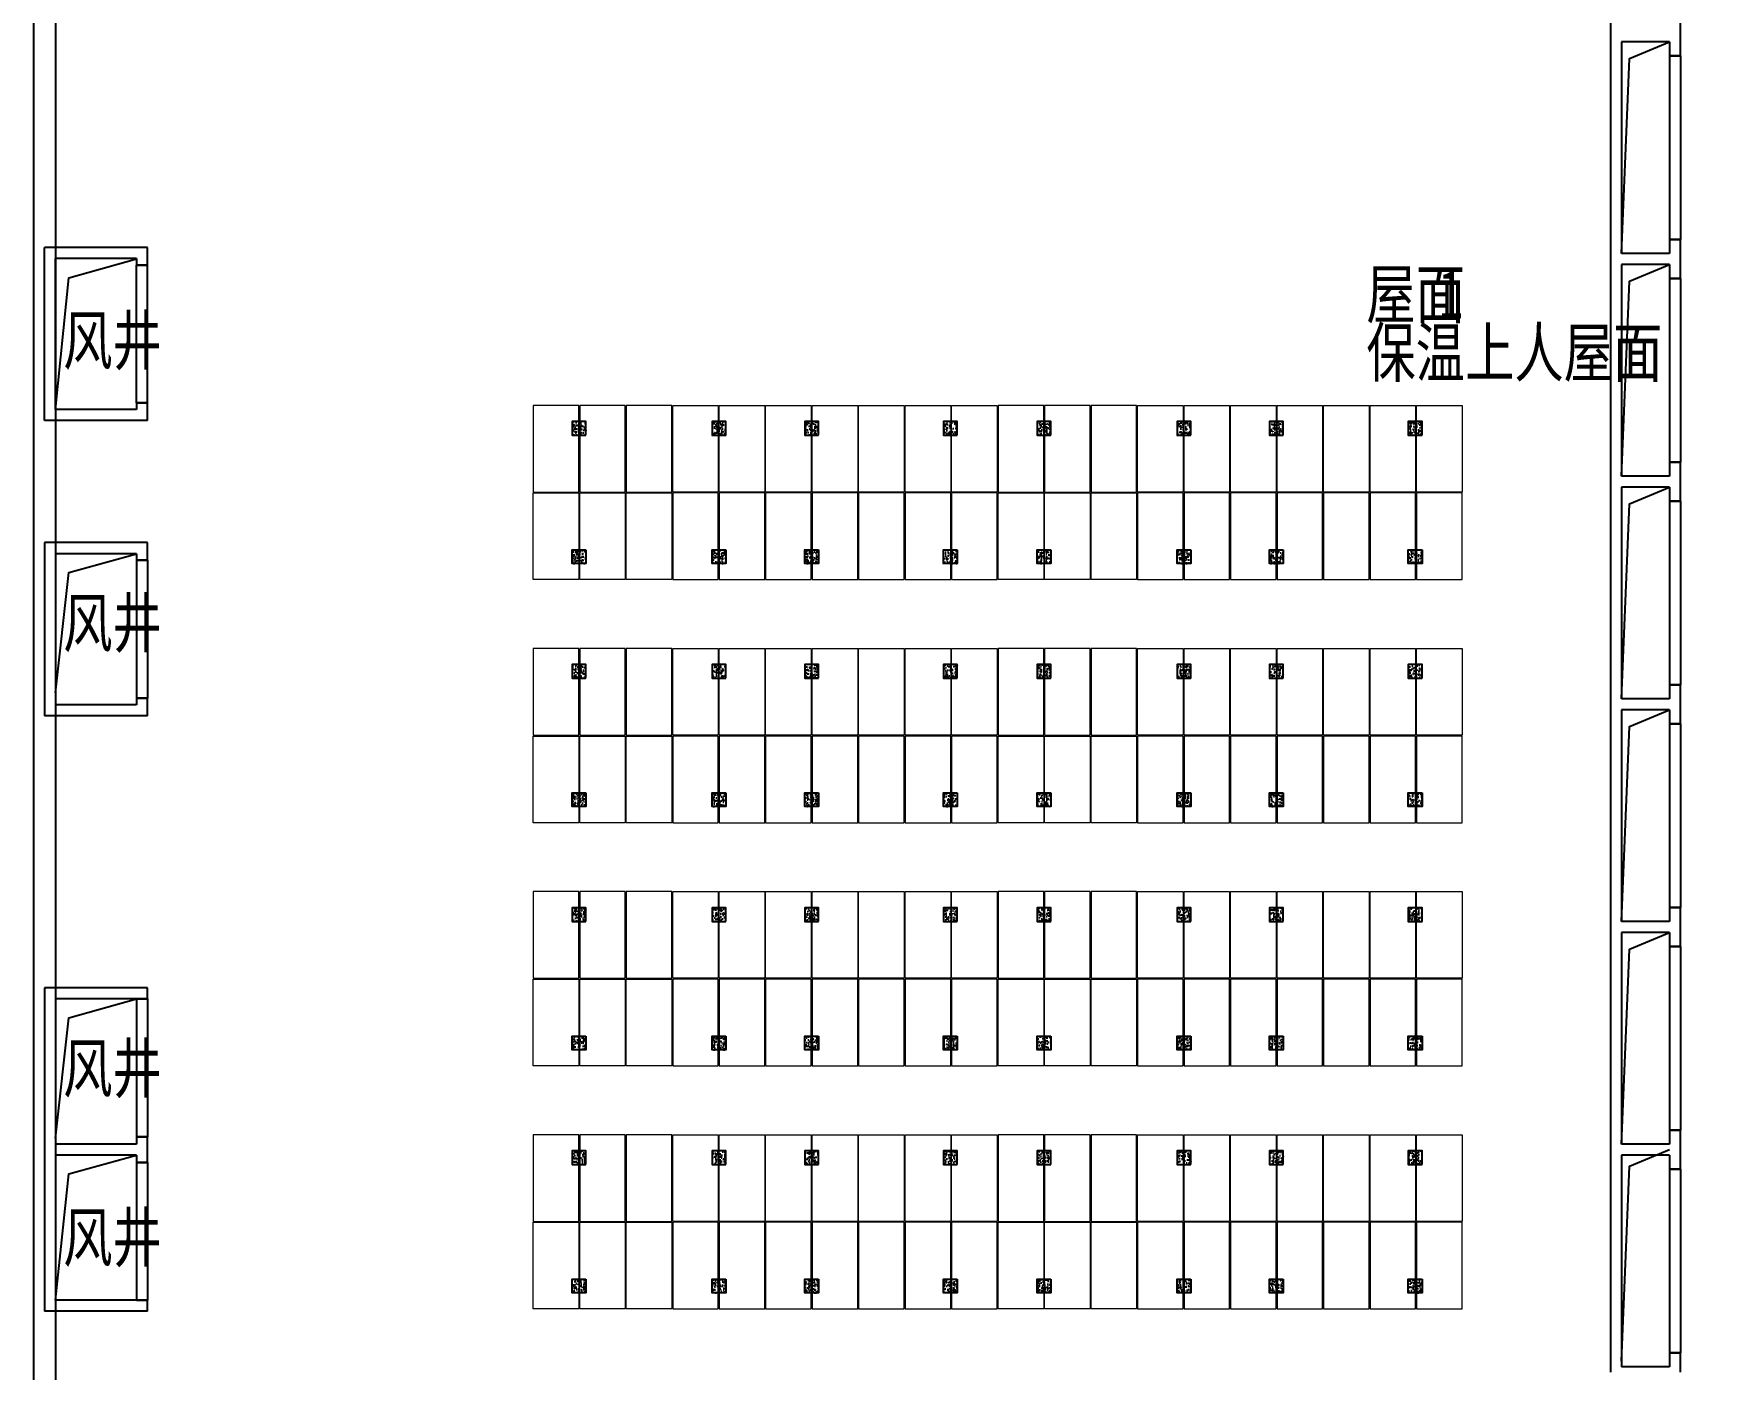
# Model space of a CAD drawing. Header units: millimetres. Extents: x -633009578 to 5705885, y -633235091 to 2571734.
# Drawn here: x 3033836 to 3070362, y 1733823 to 1762923 of the extents above; entities that cross this region are included whole.
import ezdxf

# ---------------------------------------------------------------- set-up
doc = ezdxf.new("R2010")
doc.units = ezdxf.units.MM
doc.header["$LTSCALE"] = 1000
doc.header["$MEASUREMENT"] = 0
doc.linetypes.add('DASH', pattern=[0.35, 0.25, -0.1])
doc.layers.get('0').update_dxf_attribs({"color": 9})
for name, color, linetype in [('3T_WOOD', 21, 'Continuous'), ('A-OTHER(其它)', 192, 'Continuous'), ('A-ROOF(屋顶)', 11, 'Continuous'), ('A-TEXT(房间)', 243, 'Continuous'), ('A-WALL(墙)', 255, 'Continuous'), ('A-WINDOW（窗）', 4, 'Continuous')]:
    doc.layers.add(name, color=color, linetype=linetype)
doc.styles.add('_TCH', font='simhei.ttf', dxfattribs={"width": 0.75, "bigfont": 'hztxt.shx'})

# ---------------------------------------------------------------- blocks, each defined once
blk = doc.blocks.new('3030')
h = blk.add_hatch()
h.set_pattern_fill('AR-CONC', color=256, scale=20, angle=180, style=0)
h.set_pattern_definition([(230, (0, 0), (-143.4520365201507, 12.5504269965191), [15, -165]), (175, (0, 0), (27.75026672259992, -150.4384267400024), [12, -132]), (280.4514, (-11.954336, 1.045868000000007), (-115.7018763428044, -137.8879084121907), [12.748038, -140.2284224]), (226.1842, (-2.266215559059192e-14, -40), (-213.4482097251289, 33.10380286580374), [22.5, -247.5]), (276.6356, (-17.78734900000002, -37.24133859999999), (-186.9325411097408, -194.8235741800882), [19.12205759999999, -210.3426]), (171.1841999999999, (-2.266215559059192e-14, -40), (-186.9323890267256, -194.8237201850648), [18, -198]), (201, (-20.00000000000002, -29.99999999999999), (-119.3814104236923, 80.52377813306784), [15, -165]), (145.9999999999999, (-20.00000000000002, -29.99999999999999), (-48.66306638431643, -145.0300090093706), [12, -132]), (251.4514, (-29.94844660000001, -23.28967879999998), (-168.044525716298, -64.50609934199038), [12.748038, -140.2284224]), (217.5, (0, 0), (-2.431971063458171, -66.5787707662623), [0, -130.4, 0, -134, 0, -132.5]), (187.5, (0, 0), (-52.61390748842976, -78.88234237647202), [0, -76.39999999999999, 0, -127.4, 0, -50.5]), (147.5, (44.6, -2.526830348350999e-14), (-106.7644872344818, 4.510974346876012), [0, -50, 0, -156, 0, -207]), (137.5, (64.6, -3.659938127880594e-14), (-116.6372338684773, -20.02099646646348), [0, -65, 0, -103.6, 0, -147])])
h.paths.add_polyline_path([(7589905.532891056, -2127883.896403329), (7589905.532891056, -2127584.046403329), (7590205.532891056, -2127584.046403329), (7590205.532891056, -2127883.896403329)])
blk.add_lwpolyline([(7589905.532891056, -2127883.896403329), (7589905.532891056, -2127584.046403329), (7590205.532891056, -2127584.046403329), (7590205.532891056, -2127883.896403329)], close=True)
blk = doc.blocks.new('G$C91E54488')
at = {"color": 8, "lineweight": 0}
for points in [[(-122662.7808985738, 103411.1528317966), (-122662.7808985738, 101522.1528317966), (-121670.7808985738, 101522.1528317966), (-121670.7808985738, 103411.1528317966)], [(-121650.7808985738, 103411.1528317966), (-121650.7808985738, 101522.1528317966), (-120658.7808985738, 101522.1528317966), (-120658.7808985738, 103411.1528317966)], [(-120638.7808985738, 103411.1528317966), (-120638.7808985738, 101522.1528317966), (-119646.7808985738, 101522.1528317966), (-119646.7808985738, 103411.1528317966)], [(-118634.7808985719, 103411.1528317966), (-118634.7808985719, 101522.1528317966), (-119626.7808985719, 101522.1528317966), (-119626.7808985719, 103411.1528317966)], [(-117622.7808985719, 103411.1528317966), (-117622.7808985719, 101522.1528317966), (-118614.7808985719, 101522.1528317966), (-118614.7808985719, 103411.1528317966)], [(-116610.7808985719, 103411.1528317966), (-116610.7808985719, 101522.1528317966), (-117602.7808985719, 101522.1528317966), (-117602.7808985719, 103411.1528317966)], [(-115598.7808985719, 103411.1528317966), (-115598.7808985719, 101522.1528317966), (-116590.7808985719, 101522.1528317966), (-116590.7808985719, 103411.1528317966)], [(-114586.7808985719, 103411.1528317966), (-114586.7808985719, 101522.1528317966), (-115578.7808985719, 101522.1528317966), (-115578.7808985719, 103411.1528317966)], [(-113574.7808985719, 103411.1528317966), (-113574.7808985719, 101522.1528317966), (-114566.7808985719, 101522.1528317966), (-114566.7808985719, 103411.1528317966)], [(-112562.7808985719, 103411.1528317966), (-112562.7808985719, 101522.1528317966), (-113554.7808985719, 101522.1528317966), (-113554.7808985719, 103411.1528317966)], [(-112542.7808985719, 103411.1528317966), (-112542.7808985719, 101522.1528317966), (-111550.7808985719, 101522.1528317966), (-111550.7808985719, 103411.1528317966)], [(-111530.7808985719, 103411.1528317966), (-111530.7808985719, 101522.1528317966), (-110538.7808985719, 101522.1528317966), (-110538.7808985719, 103411.1528317966)], [(-110518.7808985719, 103411.1528317966), (-110518.7808985719, 101522.1528317966), (-109526.7808985719, 101522.1528317966), (-109526.7808985719, 103411.1528317966)], [(-108514.7808985701, 103411.1528317966), (-108514.7808985701, 101522.1528317966), (-109506.7808985701, 101522.1528317966), (-109506.7808985701, 103411.1528317966)], [(-107502.7808985701, 103411.1528317966), (-107502.7808985701, 101522.1528317966), (-108494.7808985701, 101522.1528317966), (-108494.7808985701, 103411.1528317966)], [(-106490.7808985701, 103411.1528317966), (-106490.7808985701, 101522.1528317966), (-107482.7808985701, 101522.1528317966), (-107482.7808985701, 103411.1528317966)], [(-105478.7808985701, 103411.1528317966), (-105478.7808985701, 101522.1528317966), (-106470.7808985701, 101522.1528317966), (-106470.7808985701, 103411.1528317966)], [(-104466.7808985701, 103411.1528317966), (-104466.7808985701, 101522.1528317966), (-105458.7808985701, 101522.1528317966), (-105458.7808985701, 103411.1528317966)], [(-103454.7808985701, 103411.1528317966), (-103454.7808985701, 101522.1528317966), (-104446.7808985701, 101522.1528317966), (-104446.7808985701, 103411.1528317966)], [(-102442.7808985701, 103411.1528317966), (-102442.7808985701, 101522.1528317966), (-103434.7808985701, 101522.1528317966), (-103434.7808985701, 103411.1528317966)], [(-122662.7808985738, 99615.15283179656), (-122662.7808985738, 101504.1528317966), (-121670.7808985738, 101504.1528317966), (-121670.7808985738, 99615.15283179656)], [(-121650.7808985738, 99615.15283179656), (-121650.7808985738, 101504.1528317966), (-120658.7808985738, 101504.1528317966), (-120658.7808985738, 99615.15283179656)], [(-120638.7808985738, 99615.15283179656), (-120638.7808985738, 101504.1528317966), (-119646.7808985738, 101504.1528317966), (-119646.7808985738, 99615.15283179656)], [(-118634.7808985719, 99615.15283179656), (-118634.7808985719, 101504.1528317966), (-119626.7808985719, 101504.1528317966), (-119626.7808985719, 99615.15283179656)], [(-117622.7808985719, 99615.15283179656), (-117622.7808985719, 101504.1528317966), (-118614.7808985719, 101504.1528317966), (-118614.7808985719, 99615.15283179656)], [(-116610.7808985719, 99615.15283179656), (-116610.7808985719, 101504.1528317966), (-117602.7808985719, 101504.1528317966), (-117602.7808985719, 99615.15283179656)], [(-115598.7808985719, 99615.15283179656), (-115598.7808985719, 101504.1528317966), (-116590.7808985719, 101504.1528317966), (-116590.7808985719, 99615.15283179656)], [(-114586.7808985719, 99615.15283179656), (-114586.7808985719, 101504.1528317966), (-115578.7808985719, 101504.1528317966), (-115578.7808985719, 99615.15283179656)], [(-113574.7808985719, 99615.15283179656), (-113574.7808985719, 101504.1528317966), (-114566.7808985719, 101504.1528317966), (-114566.7808985719, 99615.15283179656)], [(-112562.7808985719, 99615.15283179656), (-112562.7808985719, 101504.1528317966), (-113554.7808985719, 101504.1528317966), (-113554.7808985719, 99615.15283179656)], [(-112542.7808985719, 99615.15283179656), (-112542.7808985719, 101504.1528317966), (-111550.7808985719, 101504.1528317966), (-111550.7808985719, 99615.15283179656)], [(-111530.7808985719, 99615.15283179656), (-111530.7808985719, 101504.1528317966), (-110538.7808985719, 101504.1528317966), (-110538.7808985719, 99615.15283179656)], [(-110518.7808985719, 99615.15283179656), (-110518.7808985719, 101504.1528317966), (-109526.7808985719, 101504.1528317966), (-109526.7808985719, 99615.15283179656)], [(-108514.7808985701, 99615.15283179656), (-108514.7808985701, 101504.1528317966), (-109506.7808985701, 101504.1528317966), (-109506.7808985701, 99615.15283179656)], [(-107502.7808985701, 99615.15283179656), (-107502.7808985701, 101504.1528317966), (-108494.7808985701, 101504.1528317966), (-108494.7808985701, 99615.15283179656)], [(-106490.7808985701, 99615.15283179656), (-106490.7808985701, 101504.1528317966), (-107482.7808985701, 101504.1528317966), (-107482.7808985701, 99615.15283179656)], [(-105478.7808985701, 99615.15283179656), (-105478.7808985701, 101504.1528317966), (-106470.7808985701, 101504.1528317966), (-106470.7808985701, 99615.15283179656)], [(-104466.7808985701, 99615.15283179656), (-104466.7808985701, 101504.1528317966), (-105458.7808985701, 101504.1528317966), (-105458.7808985701, 99615.15283179656)], [(-103454.7808985701, 99615.15283179656), (-103454.7808985701, 101504.1528317966), (-104446.7808985701, 101504.1528317966), (-104446.7808985701, 99615.15283179656)], [(-102442.7808985701, 99615.15283179656), (-102442.7808985701, 101504.1528317966), (-103434.7808985701, 101504.1528317966), (-103434.7808985701, 99615.15283179656)], [(-122662.7808985738, 98115.15283179656), (-122662.7808985738, 96226.15283179656), (-121670.7808985738, 96226.15283179656), (-121670.7808985738, 98115.15283179656)], [(-121650.7808985738, 98115.15283179656), (-121650.7808985738, 96226.15283179656), (-120658.7808985738, 96226.15283179656), (-120658.7808985738, 98115.15283179656)], [(-120638.7808985738, 98115.15283179656), (-120638.7808985738, 96226.15283179656), (-119646.7808985738, 96226.15283179656), (-119646.7808985738, 98115.15283179656)], [(-118634.7808985719, 98115.15283179656), (-118634.7808985719, 96226.15283179656), (-119626.7808985719, 96226.15283179656), (-119626.7808985719, 98115.15283179656)], [(-117622.7808985719, 98115.15283179656), (-117622.7808985719, 96226.15283179656), (-118614.7808985719, 96226.15283179656), (-118614.7808985719, 98115.15283179656)], [(-116610.7808985719, 98115.15283179656), (-116610.7808985719, 96226.15283179656), (-117602.7808985719, 96226.15283179656), (-117602.7808985719, 98115.15283179656)], [(-115598.7808985719, 98115.15283179656), (-115598.7808985719, 96226.15283179656), (-116590.7808985719, 96226.15283179656), (-116590.7808985719, 98115.15283179656)], [(-114586.7808985719, 98115.15283179656), (-114586.7808985719, 96226.15283179656), (-115578.7808985719, 96226.15283179656), (-115578.7808985719, 98115.15283179656)], [(-113574.7808985719, 98115.15283179656), (-113574.7808985719, 96226.15283179656), (-114566.7808985719, 96226.15283179656), (-114566.7808985719, 98115.15283179656)], [(-112562.7808985719, 98115.15283179656), (-112562.7808985719, 96226.15283179656), (-113554.7808985719, 96226.15283179656), (-113554.7808985719, 98115.15283179656)], [(-112542.7808985719, 98115.15283179656), (-112542.7808985719, 96226.15283179656), (-111550.7808985719, 96226.15283179656), (-111550.7808985719, 98115.15283179656)], [(-111530.7808985719, 98115.15283179656), (-111530.7808985719, 96226.15283179656), (-110538.7808985719, 96226.15283179656), (-110538.7808985719, 98115.15283179656)], [(-110518.7808985719, 98115.15283179656), (-110518.7808985719, 96226.15283179656), (-109526.7808985719, 96226.15283179656), (-109526.7808985719, 98115.15283179656)], [(-108514.7808985701, 98115.15283179656), (-108514.7808985701, 96226.15283179656), (-109506.7808985701, 96226.15283179656), (-109506.7808985701, 98115.15283179656)], [(-107502.7808985701, 98115.15283179656), (-107502.7808985701, 96226.15283179656), (-108494.7808985701, 96226.15283179656), (-108494.7808985701, 98115.15283179656)], [(-106490.7808985701, 98115.15283179656), (-106490.7808985701, 96226.15283179656), (-107482.7808985701, 96226.15283179656), (-107482.7808985701, 98115.15283179656)], [(-105478.7808985701, 98115.15283179656), (-105478.7808985701, 96226.15283179656), (-106470.7808985701, 96226.15283179656), (-106470.7808985701, 98115.15283179656)], [(-104466.7808985701, 98115.15283179656), (-104466.7808985701, 96226.15283179656), (-105458.7808985701, 96226.15283179656), (-105458.7808985701, 98115.15283179656)], [(-103454.7808985701, 98115.15283179656), (-103454.7808985701, 96226.15283179656), (-104446.7808985701, 96226.15283179656), (-104446.7808985701, 98115.15283179656)], [(-102442.7808985701, 98115.15283179656), (-102442.7808985701, 96226.15283179656), (-103434.7808985701, 96226.15283179656), (-103434.7808985701, 98115.15283179656)], [(-122662.7808985738, 94319.15283179656), (-122662.7808985738, 96208.15283179656), (-121670.7808985738, 96208.15283179656), (-121670.7808985738, 94319.15283179656)], [(-121650.7808985738, 94319.15283179656), (-121650.7808985738, 96208.15283179656), (-120658.7808985738, 96208.15283179656), (-120658.7808985738, 94319.15283179656)], [(-120638.7808985738, 94319.15283179656), (-120638.7808985738, 96208.15283179656), (-119646.7808985738, 96208.15283179656), (-119646.7808985738, 94319.15283179656)], [(-118634.7808985719, 94319.15283179656), (-118634.7808985719, 96208.15283179656), (-119626.7808985719, 96208.15283179656), (-119626.7808985719, 94319.15283179656)], [(-117622.7808985719, 94319.15283179656), (-117622.7808985719, 96208.15283179656), (-118614.7808985719, 96208.15283179656), (-118614.7808985719, 94319.15283179656)], [(-116610.7808985719, 94319.15283179656), (-116610.7808985719, 96208.15283179656), (-117602.7808985719, 96208.15283179656), (-117602.7808985719, 94319.15283179656)], [(-115598.7808985719, 94319.15283179656), (-115598.7808985719, 96208.15283179656), (-116590.7808985719, 96208.15283179656), (-116590.7808985719, 94319.15283179656)], [(-114586.7808985719, 94319.15283179656), (-114586.7808985719, 96208.15283179656), (-115578.7808985719, 96208.15283179656), (-115578.7808985719, 94319.15283179656)], [(-113574.7808985719, 94319.15283179656), (-113574.7808985719, 96208.15283179656), (-114566.7808985719, 96208.15283179656), (-114566.7808985719, 94319.15283179656)], [(-112562.7808985719, 94319.15283179656), (-112562.7808985719, 96208.15283179656), (-113554.7808985719, 96208.15283179656), (-113554.7808985719, 94319.15283179656)], [(-112542.7808985719, 94319.15283179656), (-112542.7808985719, 96208.15283179656), (-111550.7808985719, 96208.15283179656), (-111550.7808985719, 94319.15283179656)], [(-111530.7808985719, 94319.15283179656), (-111530.7808985719, 96208.15283179656), (-110538.7808985719, 96208.15283179656), (-110538.7808985719, 94319.15283179656)], [(-110518.7808985719, 94319.15283179656), (-110518.7808985719, 96208.15283179656), (-109526.7808985719, 96208.15283179656), (-109526.7808985719, 94319.15283179656)], [(-108514.7808985701, 94319.15283179656), (-108514.7808985701, 96208.15283179656), (-109506.7808985701, 96208.15283179656), (-109506.7808985701, 94319.15283179656)], [(-107502.7808985701, 94319.15283179656), (-107502.7808985701, 96208.15283179656), (-108494.7808985701, 96208.15283179656), (-108494.7808985701, 94319.15283179656)], [(-106490.7808985701, 94319.15283179656), (-106490.7808985701, 96208.15283179656), (-107482.7808985701, 96208.15283179656), (-107482.7808985701, 94319.15283179656)], [(-105478.7808985701, 94319.15283179656), (-105478.7808985701, 96208.15283179656), (-106470.7808985701, 96208.15283179656), (-106470.7808985701, 94319.15283179656)], [(-104466.7808985701, 94319.15283179656), (-104466.7808985701, 96208.15283179656), (-105458.7808985701, 96208.15283179656), (-105458.7808985701, 94319.15283179656)], [(-103454.7808985701, 94319.15283179656), (-103454.7808985701, 96208.15283179656), (-104446.7808985701, 96208.15283179656), (-104446.7808985701, 94319.15283179656)], [(-102442.7808985701, 94319.15283179656), (-102442.7808985701, 96208.15283179656), (-103434.7808985701, 96208.15283179656), (-103434.7808985701, 94319.15283179656)], [(-122662.7808985738, 92819.15283179656), (-122662.7808985738, 90930.15283179656), (-121670.7808985738, 90930.15283179656), (-121670.7808985738, 92819.15283179656)], [(-121650.7808985738, 92819.15283179656), (-121650.7808985738, 90930.15283179656), (-120658.7808985738, 90930.15283179656), (-120658.7808985738, 92819.15283179656)], [(-120638.7808985738, 92819.15283179656), (-120638.7808985738, 90930.15283179656), (-119646.7808985738, 90930.15283179656), (-119646.7808985738, 92819.15283179656)], [(-118634.7808985719, 92819.15283179656), (-118634.7808985719, 90930.15283179656), (-119626.7808985719, 90930.15283179656), (-119626.7808985719, 92819.15283179656)], [(-117622.7808985719, 92819.15283179656), (-117622.7808985719, 90930.15283179656), (-118614.7808985719, 90930.15283179656), (-118614.7808985719, 92819.15283179656)], [(-116610.7808985719, 92819.15283179656), (-116610.7808985719, 90930.15283179656), (-117602.7808985719, 90930.15283179656), (-117602.7808985719, 92819.15283179656)], [(-115598.7808985719, 92819.15283179656), (-115598.7808985719, 90930.15283179656), (-116590.7808985719, 90930.15283179656), (-116590.7808985719, 92819.15283179656)], [(-114586.7808985719, 92819.15283179656), (-114586.7808985719, 90930.15283179656), (-115578.7808985719, 90930.15283179656), (-115578.7808985719, 92819.15283179656)], [(-113574.7808985719, 92819.15283179656), (-113574.7808985719, 90930.15283179656), (-114566.7808985719, 90930.15283179656), (-114566.7808985719, 92819.15283179656)], [(-112562.7808985719, 92819.15283179656), (-112562.7808985719, 90930.15283179656), (-113554.7808985719, 90930.15283179656), (-113554.7808985719, 92819.15283179656)], [(-112542.7808985719, 92819.15283179656), (-112542.7808985719, 90930.15283179656), (-111550.7808985719, 90930.15283179656), (-111550.7808985719, 92819.15283179656)], [(-111530.7808985719, 92819.15283179656), (-111530.7808985719, 90930.15283179656), (-110538.7808985719, 90930.15283179656), (-110538.7808985719, 92819.15283179656)], [(-110518.7808985719, 92819.15283179656), (-110518.7808985719, 90930.15283179656), (-109526.7808985719, 90930.15283179656), (-109526.7808985719, 92819.15283179656)], [(-108514.7808985701, 92819.15283179656), (-108514.7808985701, 90930.15283179656), (-109506.7808985701, 90930.15283179656), (-109506.7808985701, 92819.15283179656)], [(-107502.7808985701, 92819.15283179656), (-107502.7808985701, 90930.15283179656), (-108494.7808985701, 90930.15283179656), (-108494.7808985701, 92819.15283179656)], [(-106490.7808985701, 92819.15283179656), (-106490.7808985701, 90930.15283179656), (-107482.7808985701, 90930.15283179656), (-107482.7808985701, 92819.15283179656)], [(-105478.7808985701, 92819.15283179656), (-105478.7808985701, 90930.15283179656), (-106470.7808985701, 90930.15283179656), (-106470.7808985701, 92819.15283179656)], [(-104466.7808985701, 92819.15283179656), (-104466.7808985701, 90930.15283179656), (-105458.7808985701, 90930.15283179656), (-105458.7808985701, 92819.15283179656)], [(-103454.7808985701, 92819.15283179656), (-103454.7808985701, 90930.15283179656), (-104446.7808985701, 90930.15283179656), (-104446.7808985701, 92819.15283179656)], [(-102442.7808985701, 92819.15283179656), (-102442.7808985701, 90930.15283179656), (-103434.7808985701, 90930.15283179656), (-103434.7808985701, 92819.15283179656)], [(-122662.7808985738, 89023.15283179656), (-122662.7808985738, 90912.15283179656), (-121670.7808985738, 90912.15283179656), (-121670.7808985738, 89023.15283179656)], [(-121650.7808985738, 89023.15283179656), (-121650.7808985738, 90912.15283179656), (-120658.7808985738, 90912.15283179656), (-120658.7808985738, 89023.15283179656)], [(-120638.7808985738, 89023.15283179656), (-120638.7808985738, 90912.15283179656), (-119646.7808985738, 90912.15283179656), (-119646.7808985738, 89023.15283179656)], [(-118634.7808985719, 89023.15283179656), (-118634.7808985719, 90912.15283179656), (-119626.7808985719, 90912.15283179656), (-119626.7808985719, 89023.15283179656)], [(-117622.7808985719, 89023.15283179656), (-117622.7808985719, 90912.15283179656), (-118614.7808985719, 90912.15283179656), (-118614.7808985719, 89023.15283179656)], [(-116610.7808985719, 89023.15283179656), (-116610.7808985719, 90912.15283179656), (-117602.7808985719, 90912.15283179656), (-117602.7808985719, 89023.15283179656)], [(-115598.7808985719, 89023.15283179656), (-115598.7808985719, 90912.15283179656), (-116590.7808985719, 90912.15283179656), (-116590.7808985719, 89023.15283179656)], [(-114586.7808985719, 89023.15283179656), (-114586.7808985719, 90912.15283179656), (-115578.7808985719, 90912.15283179656), (-115578.7808985719, 89023.15283179656)], [(-113574.7808985719, 89023.15283179656), (-113574.7808985719, 90912.15283179656), (-114566.7808985719, 90912.15283179656), (-114566.7808985719, 89023.15283179656)], [(-112562.7808985719, 89023.15283179656), (-112562.7808985719, 90912.15283179656), (-113554.7808985719, 90912.15283179656), (-113554.7808985719, 89023.15283179656)], [(-112542.7808985719, 89023.15283179656), (-112542.7808985719, 90912.15283179656), (-111550.7808985719, 90912.15283179656), (-111550.7808985719, 89023.15283179656)], [(-111530.7808985719, 89023.15283179656), (-111530.7808985719, 90912.15283179656), (-110538.7808985719, 90912.15283179656), (-110538.7808985719, 89023.15283179656)], [(-110518.7808985719, 89023.15283179656), (-110518.7808985719, 90912.15283179656), (-109526.7808985719, 90912.15283179656), (-109526.7808985719, 89023.15283179656)], [(-108514.7808985701, 89023.15283179656), (-108514.7808985701, 90912.15283179656), (-109506.7808985701, 90912.15283179656), (-109506.7808985701, 89023.15283179656)], [(-107502.7808985701, 89023.15283179656), (-107502.7808985701, 90912.15283179656), (-108494.7808985701, 90912.15283179656), (-108494.7808985701, 89023.15283179656)], [(-106490.7808985701, 89023.15283179656), (-106490.7808985701, 90912.15283179656), (-107482.7808985701, 90912.15283179656), (-107482.7808985701, 89023.15283179656)], [(-105478.7808985701, 89023.15283179656), (-105478.7808985701, 90912.15283179656), (-106470.7808985701, 90912.15283179656), (-106470.7808985701, 89023.15283179656)], [(-104466.7808985701, 89023.15283179656), (-104466.7808985701, 90912.15283179656), (-105458.7808985701, 90912.15283179656), (-105458.7808985701, 89023.15283179656)], [(-103454.7808985701, 89023.15283179656), (-103454.7808985701, 90912.15283179656), (-104446.7808985701, 90912.15283179656), (-104446.7808985701, 89023.15283179656)], [(-102442.7808985701, 89023.15283179656), (-102442.7808985701, 90912.15283179656), (-103434.7808985701, 90912.15283179656), (-103434.7808985701, 89023.15283179656)], [(-122662.7808985738, 87523.15283179656), (-122662.7808985738, 85634.15283179656), (-121670.7808985738, 85634.15283179656), (-121670.7808985738, 87523.15283179656)], [(-121650.7808985738, 87523.15283179656), (-121650.7808985738, 85634.15283179656), (-120658.7808985738, 85634.15283179656), (-120658.7808985738, 87523.15283179656)], [(-120638.7808985738, 87523.15283179656), (-120638.7808985738, 85634.15283179656), (-119646.7808985738, 85634.15283179656), (-119646.7808985738, 87523.15283179656)], [(-118634.7808985719, 87523.15283179656), (-118634.7808985719, 85634.15283179656), (-119626.7808985719, 85634.15283179656), (-119626.7808985719, 87523.15283179656)], [(-117622.7808985719, 87523.15283179656), (-117622.7808985719, 85634.15283179656), (-118614.7808985719, 85634.15283179656), (-118614.7808985719, 87523.15283179656)], [(-116610.7808985719, 87523.15283179656), (-116610.7808985719, 85634.15283179656), (-117602.7808985719, 85634.15283179656), (-117602.7808985719, 87523.15283179656)], [(-115598.7808985719, 87523.15283179656), (-115598.7808985719, 85634.15283179656), (-116590.7808985719, 85634.15283179656), (-116590.7808985719, 87523.15283179656)], [(-114586.7808985719, 87523.15283179656), (-114586.7808985719, 85634.15283179656), (-115578.7808985719, 85634.15283179656), (-115578.7808985719, 87523.15283179656)], [(-113574.7808985719, 87523.15283179656), (-113574.7808985719, 85634.15283179656), (-114566.7808985719, 85634.15283179656), (-114566.7808985719, 87523.15283179656)], [(-112562.7808985719, 87523.15283179656), (-112562.7808985719, 85634.15283179656), (-113554.7808985719, 85634.15283179656), (-113554.7808985719, 87523.15283179656)], [(-112542.7808985719, 87523.15283179656), (-112542.7808985719, 85634.15283179656), (-111550.7808985719, 85634.15283179656), (-111550.7808985719, 87523.15283179656)], [(-111530.7808985719, 87523.15283179656), (-111530.7808985719, 85634.15283179656), (-110538.7808985719, 85634.15283179656), (-110538.7808985719, 87523.15283179656)], [(-110518.7808985719, 87523.15283179656), (-110518.7808985719, 85634.15283179656), (-109526.7808985719, 85634.15283179656), (-109526.7808985719, 87523.15283179656)], [(-108514.7808985701, 87523.15283179656), (-108514.7808985701, 85634.15283179656), (-109506.7808985701, 85634.15283179656), (-109506.7808985701, 87523.15283179656)], [(-107502.7808985701, 87523.15283179656), (-107502.7808985701, 85634.15283179656), (-108494.7808985701, 85634.15283179656), (-108494.7808985701, 87523.15283179656)], [(-106490.7808985701, 87523.15283179656), (-106490.7808985701, 85634.15283179656), (-107482.7808985701, 85634.15283179656), (-107482.7808985701, 87523.15283179656)], [(-105478.7808985701, 87523.15283179656), (-105478.7808985701, 85634.15283179656), (-106470.7808985701, 85634.15283179656), (-106470.7808985701, 87523.15283179656)], [(-104466.7808985701, 87523.15283179656), (-104466.7808985701, 85634.15283179656), (-105458.7808985701, 85634.15283179656), (-105458.7808985701, 87523.15283179656)], [(-103454.7808985701, 87523.15283179656), (-103454.7808985701, 85634.15283179656), (-104446.7808985701, 85634.15283179656), (-104446.7808985701, 87523.15283179656)], [(-102442.7808985701, 87523.15283179656), (-102442.7808985701, 85634.15283179656), (-103434.7808985701, 85634.15283179656), (-103434.7808985701, 87523.15283179656)], [(-122662.7808985738, 83727.15283179656), (-122662.7808985738, 85616.15283179656), (-121670.7808985738, 85616.15283179656), (-121670.7808985738, 83727.15283179656)], [(-121650.7808985738, 83727.15283179656), (-121650.7808985738, 85616.15283179656), (-120658.7808985738, 85616.15283179656), (-120658.7808985738, 83727.15283179656)], [(-120638.7808985738, 83727.15283179656), (-120638.7808985738, 85616.15283179656), (-119646.7808985738, 85616.15283179656), (-119646.7808985738, 83727.15283179656)], [(-118634.7808985719, 83727.15283179656), (-118634.7808985719, 85616.15283179656), (-119626.7808985719, 85616.15283179656), (-119626.7808985719, 83727.15283179656)], [(-117622.7808985719, 83727.15283179656), (-117622.7808985719, 85616.15283179656), (-118614.7808985719, 85616.15283179656), (-118614.7808985719, 83727.15283179656)], [(-116610.7808985719, 83727.15283179656), (-116610.7808985719, 85616.15283179656), (-117602.7808985719, 85616.15283179656), (-117602.7808985719, 83727.15283179656)], [(-115598.7808985719, 83727.15283179656), (-115598.7808985719, 85616.15283179656), (-116590.7808985719, 85616.15283179656), (-116590.7808985719, 83727.15283179656)], [(-114586.7808985719, 83727.15283179656), (-114586.7808985719, 85616.15283179656), (-115578.7808985719, 85616.15283179656), (-115578.7808985719, 83727.15283179656)], [(-113574.7808985719, 83727.15283179656), (-113574.7808985719, 85616.15283179656), (-114566.7808985719, 85616.15283179656), (-114566.7808985719, 83727.15283179656)], [(-112562.7808985719, 83727.15283179656), (-112562.7808985719, 85616.15283179656), (-113554.7808985719, 85616.15283179656), (-113554.7808985719, 83727.15283179656)], [(-112542.7808985719, 83727.15283179656), (-112542.7808985719, 85616.15283179656), (-111550.7808985719, 85616.15283179656), (-111550.7808985719, 83727.15283179656)], [(-111530.7808985719, 83727.15283179656), (-111530.7808985719, 85616.15283179656), (-110538.7808985719, 85616.15283179656), (-110538.7808985719, 83727.15283179656)], [(-110518.7808985719, 83727.15283179656), (-110518.7808985719, 85616.15283179656), (-109526.7808985719, 85616.15283179656), (-109526.7808985719, 83727.15283179656)], [(-108514.7808985701, 83727.15283179656), (-108514.7808985701, 85616.15283179656), (-109506.7808985701, 85616.15283179656), (-109506.7808985701, 83727.15283179656)], [(-107502.7808985701, 83727.15283179656), (-107502.7808985701, 85616.15283179656), (-108494.7808985701, 85616.15283179656), (-108494.7808985701, 83727.15283179656)], [(-106490.7808985701, 83727.15283179656), (-106490.7808985701, 85616.15283179656), (-107482.7808985701, 85616.15283179656), (-107482.7808985701, 83727.15283179656)], [(-105478.7808985701, 83727.15283179656), (-105478.7808985701, 85616.15283179656), (-106470.7808985701, 85616.15283179656), (-106470.7808985701, 83727.15283179656)], [(-104466.7808985701, 83727.15283179656), (-104466.7808985701, 85616.15283179656), (-105458.7808985701, 85616.15283179656), (-105458.7808985701, 83727.15283179656)], [(-103454.7808985701, 83727.15283179656), (-103454.7808985701, 85616.15283179656), (-104446.7808985701, 85616.15283179656), (-104446.7808985701, 83727.15283179656)], [(-102442.7808985701, 83727.15283179656), (-102442.7808985701, 85616.15283179656), (-103434.7808985701, 85616.15283179656), (-103434.7808985701, 83727.15283179656)]]:
    blk.add_lwpolyline(points, close=True, dxfattribs=at)
at = {"layer": 'A-OTHER(其它)'}
for points in [[(-98974.99607236497, 106719.9999999074), (-98798.04368512798, 110964.9074683742), (-97924.99607241526, 111329.9999999077)], [(-133060.0015785564, 103319.9999996227), (-132774.0712782592, 106190.1517959385), (-131300.0015784707, 106599.9999998914)], [(-98974.99607234541, 101869.9999999074), (-98798.04368510842, 106114.9074683742), (-97924.9960723957, 106479.9999999077)], [(-98974.99607234355, 97019.99999990745), (-98798.04368510656, 101264.9074683742), (-97924.99607239384, 101629.9999999077)], [(-133060.0015785564, 97149.99999992421), (-132774.0712782592, 99770.1517959499), (-131300.0015784707, 100179.9999999028)], [(-98974.99607240967, 92169.99999990745), (-98798.04368517268, 96414.90746837424), (-97924.99607245997, 96779.99999990768)], [(-98974.9960723389, 87319.99999990745), (-98798.0436851019, 91564.90746837424), (-97924.99607238919, 91929.99999990768)], [(-133059.9960724125, 87449.99999992421), (-132774.0657721153, 90070.1517959499), (-131299.9960723268, 90479.9999999028)], [(-133059.9960724041, 83919.99999979918), (-132774.065772573, 86670.15179598064), (-131299.9960727841, 87079.99999993353)], [(-98974.99607234728, 82589.99999993795), (-98798.04368511029, 86834.90746840474), (-97924.99607239757, 87199.99999993818)]]:
    blk.add_lwpolyline(points, dxfattribs=at)
at = {"layer": 'A-ROOF(屋顶)'}
for points in [[(-133540.0010337373, 125749.999999938), (-133540.00139366, 87199.99999993795)], [(-133060.0010337373, 112779.9999999368), (-133060.0010337373, 87199.99999993795)], [(-133540.0015669777, 87199.99999993795), (-133540.0015785219, 67399.99999993795), (-66500.0009442009, 67399.99999993795)], [(-133059.9968647822, 87199.99999993795), (-133059.9951609792, 67399.99999993795)]]:
    blk.add_lwpolyline(points, dxfattribs=at)
at = {"layer": 'A-WALL(墙)'}
for p, q in [((-99214.99607237848, 116299.9999999377), (-99214.99607237848, 111449.9999999377)), ((-97684.99607237848, 111449.9999999382), (-97684.99607236497, 111875.0000000041)), ((-99214.99607237848, 111449.9999999377), (-99214.99607237848, 106599.999999938)), ((-97684.99607235938, 111025.0000000043), (-97684.99607237848, 111449.9999999382)), ((-98974.99607236497, 111329.9999999072), (-98974.99607236497, 106719.9999999072)), ((-97924.99607240967, 111329.9999999077), (-98974.99607236497, 111329.9999999072)), ((-97924.99607240967, 111329.9999999077), (-97924.99607240083, 111025.0000000043)), ((-97924.99607240083, 111025.0000000043), (-97684.99607235938, 111025.0000000043)), ((-97684.99607235938, 107025.0000000043), (-97924.99607240083, 107025.0000000043)), ((-97924.99607240083, 107025.0000000043), (-97924.99607240967, 106719.9999999077)), ((-97684.99607237848, 106599.9999999382), (-97684.99607235938, 107025.0000000043)), ((-133300.0015785396, 103079.999999808), (-133300.0015785396, 106849.9999998737)), ((-131060.0015784837, 106849.9999998735), (-133300.0015785396, 106849.9999998737)), ((-131060.0015785256, 106465.0000000041), (-131060.0015784837, 106849.9999998735)), ((-97924.99607240967, 106719.9999999077), (-98974.99607236497, 106719.9999999072)), ((-133060.0015784707, 103319.999999927), (-133060.0015784707, 106609.9999998758)), ((-131300.0015784809, 106609.9999998758), (-133060.0015784707, 106609.9999998758)), ((-131300.0015784809, 106609.9999998758), (-131300.0015785433, 106465.0000000041)), ((-131300.0015785433, 106465.0000000041), (-131060.0015785256, 106465.0000000041)), ((-99214.99607237848, 106599.999999938), (-99214.99607237801, 101749.9999999375)), ((-98974.99607235007, 106479.9999999072), (-98974.99607235007, 101869.9999999072)), ((-97924.99607235566, 106479.9999999077), (-98974.99607235007, 106479.9999999072)), ((-97924.99607235566, 106479.9999999077), (-97924.9960723496, 106175.0000000043)), ((-97684.99607240641, 106175.0000000041), (-97684.99607237848, 106599.9999999382)), ((-97924.9960723496, 106175.0000000043), (-97684.99607240641, 106175.0000000041)), ((-131060.0015785256, 103464.9999997498), (-131300.0015785433, 103464.9999997498)), ((-131300.0015785433, 103464.9999997498), (-131300.0015784809, 103319.999999927)), ((-131060.0015784847, 103079.999999808), (-131060.0015785256, 103464.9999997498)), ((-131060.0015784847, 103079.999999808), (-133300.0015785396, 103079.999999808)), ((-131300.0015784809, 103319.999999927), (-133060.0015784707, 103319.999999927)), ((-97684.99607240595, 102175.0000000041), (-97924.99607234914, 102175.0000000043)), ((-97924.99607234914, 102175.0000000043), (-97924.99607235566, 101869.9999999077)), ((-97684.99607237801, 101749.999999938), (-97684.99607240595, 102175.0000000041)), ((-99214.99607237801, 101749.9999999375), (-99214.99607237801, 96899.99999993772)), ((-97924.99607235566, 101869.9999999077), (-98974.99607235007, 101869.9999999072)), ((-98974.99607236497, 101629.9999999072), (-98974.99607236497, 97019.99999990722)), ((-97924.99607240967, 101629.9999999077), (-98974.99607236497, 101629.9999999072)), ((-97924.99607240967, 101629.9999999077), (-97924.99607240083, 101324.9999997498)), ((-97684.99607235938, 101324.9999997498), (-97684.99607237801, 101749.999999938)), ((-97924.99607240083, 101324.9999997498), (-97684.99607235938, 101324.9999997498)), ((-133300.0015785433, 100419.9999998423), (-133300.0015785429, 96649.99999984645)), ((-131060.0015784879, 100419.9999998423), (-133300.0015785433, 100419.9999998423)), ((-133060.0015785433, 100179.9999999673), (-133060.0015785433, 96889.99999984435)), ((-131300.0015784847, 100179.9999999673), (-133060.0015785433, 100179.9999999673)), ((-131300.0015784847, 100179.9999999673), (-131300.0015784912, 100034.9999997498)), ((-131060.0015785056, 100034.9999997498), (-131060.0015784879, 100419.9999998423)), ((-131300.0015784912, 100034.9999997498), (-131060.0015785056, 100034.9999997498)), ((-97684.99607235938, 97325.00000000431), (-97924.99607240083, 97325.00000000431)), ((-97924.99607240083, 97325.00000000431), (-97924.99607240967, 97019.99999990768)), ((-97684.99607237801, 96899.99999993795), (-97684.99607235938, 97325.00000000431)), ((-131300.0015784847, 96889.99999984435), (-133060.0015785433, 96889.99999984435)), ((-131060.0015785052, 97035.00000000407), (-131300.0015784907, 97035.00000000407)), ((-131300.0015784907, 97035.00000000407), (-131300.0015784847, 96889.99999984435)), ((-131060.0015784875, 96649.99999984645), (-131060.0015785052, 97035.00000000407)), ((-99214.99607237801, 96899.99999993772), (-99214.99607237801, 92049.99999993772)), ((-97924.99607240967, 97019.99999990768), (-98974.99607236497, 97019.99999990722)), ((-97684.99607240967, 96475.00000000431), (-97684.99607237801, 96899.99999993795)), ((-131060.0015784875, 96649.99999984645), (-133300.0015785429, 96649.99999984645)), ((-98974.99607240967, 96779.99999990722), (-98974.99607240967, 92169.99999990722)), ((-97924.99607235938, 96779.99999990768), (-98974.99607240967, 96779.99999990722)), ((-97924.99607235938, 96779.99999990768), (-97924.99607234774, 96475.00000000431)), ((-97924.99607234774, 96475.00000000431), (-97684.99607240967, 96475.00000000431)), ((-97684.99607240967, 92475.00000000431), (-97924.99607234774, 92475.00000000431)), ((-97924.99607234774, 92475.00000000431), (-97924.99607235938, 92169.99999990768)), ((-97684.99607237801, 92049.99999993795), (-97684.99607240967, 92475.00000000431)), ((-99214.99607237801, 92049.99999993772), (-99214.99607237801, 87199.99999993772)), ((-97924.99607235938, 92169.99999990768), (-98974.99607240967, 92169.99999990722)), ((-97684.99607236031, 91624.99999974982), (-97684.99607237801, 92049.99999993795)), ((-98974.99607236031, 91929.99999990722), (-98974.99607236031, 87319.99999990722)), ((-97924.99607236031, 91929.99999990768), (-98974.99607236031, 91929.99999990722)), ((-97924.99607236031, 91929.99999990768), (-97924.99607234867, 91624.99999974982)), ((-97924.99607234867, 91624.99999974982), (-97684.99607236031, 91624.99999974982)), ((-133299.9960723249, 90719.99999996636), (-133299.996072378, 87199.99999989604)), ((-131059.9960723547, 90719.99999996636), (-133299.9960723249, 90719.99999996636)), ((-131059.9960723631, 90480.00000000407), (-131059.9960723547, 90719.99999996636)), ((-133059.9960723943, 90479.99999996938), (-133059.9960723938, 87319.9999999333)), ((-131299.9960723566, 90479.99999996938), (-133059.9960723943, 90479.99999996938)), ((-131299.9960723566, 90479.99999996938), (-131059.9960723631, 90480.00000000407)), ((-131299.9960723566, 87319.99999993353), (-133059.9960723938, 87319.9999999333)), ((-131059.9960723608, 87479.99999974982), (-131299.9960723594, 87479.99999974982)), ((-131299.9960723594, 87479.99999974982), (-131299.9960723566, 87319.99999993353)), ((-131059.9960723524, 87199.9999999177), (-131059.9960723608, 87479.99999974982)), ((-97924.99607236031, 87319.99999990768), (-98974.99607236031, 87319.99999990722)), ((-97684.99607236031, 87625.00000000431), (-97924.99607234867, 87625.00000000431)), ((-97924.99607234867, 87625.00000000431), (-97924.99607236031, 87319.99999990768)), ((-97684.99607237801, 87199.99999993795), (-97684.99607236031, 87625.00000000431)), ((-133299.996072378, 87199.99999989604), (-133299.996072433, 83679.99999993655)), ((-133059.9960723617, 87079.99999993562), (-133059.9960723612, 83919.99999981152)), ((-131299.9960723151, 87079.99999993562), (-133059.9960723617, 87079.99999993562)), ((-131299.9960723151, 87079.99999993562), (-131299.9960723175, 86920.00000000407)), ((-131059.9960723193, 86920.00000000407), (-131059.9960723524, 87199.9999999177)), ((-99214.99607237801, 87199.99999993772), (-99214.99607237801, 82349.99999993772)), ((-98974.99607235938, 87079.99999990722), (-98974.99607235938, 82469.99999990722)), ((-97924.99607240967, 87079.99999990768), (-98974.99607235938, 87079.99999990722)), ((-97924.99607240967, 87079.99999990768), (-97924.99607240083, 86774.99999974982)), ((-97684.99607235938, 86774.99999974982), (-97684.99607237801, 87199.99999993795)), ((-131299.9960723175, 86920.00000000407), (-131059.9960723193, 86920.00000000407)), ((-97924.99607240083, 86774.99999974982), (-97684.99607235938, 86774.99999974982)), ((-131059.9960723883, 83679.99999993655), (-133299.996072433, 83679.99999993655)), ((-131299.9960723147, 83919.99999981152), (-133059.9960723612, 83919.99999981152)), ((-131059.9960723501, 83920.00000000407), (-131299.996072317, 83920.00000000407)), ((-131059.9960723883, 83679.99999993655), (-131059.9960723501, 83920.00000000407)), ((-97684.99607235938, 82775.00000000431), (-97924.99607240083, 82775.00000000431)), ((-97924.99607240083, 82775.00000000431), (-97924.99607240967, 82469.99999990768)), ((-97684.99607237801, 82349.99999993795), (-97684.99607235938, 82775.00000000431)), ((-97924.99607240967, 82469.99999990768), (-98974.99607235938, 82469.99999990722))]:
    blk.add_line(p, q, dxfattribs=at)
at = {"layer": 'A-WINDOW（窗）', "linetype": 'DASH'}
for p, q in [((-97684.99607237848, 111024.999999938), (-97924.99607237848, 111024.999999938)), ((-97924.99607237848, 107024.999999938), (-97684.99607237848, 107024.999999938)), ((-131060.0015784963, 106464.9999999014), (-131300.0015784963, 106464.9999999014)), ((-97684.99607237801, 106174.999999938), (-97924.99607237801, 106174.999999938)), ((-131300.0015784963, 103464.9999999014), (-131060.0015784963, 103464.9999999014)), ((-97924.99607237801, 102174.999999938), (-97684.99607237801, 102174.999999938)), ((-97684.99607237801, 101324.999999938), (-97924.99607237801, 101324.999999938)), ((-131060.0015784968, 100034.9999999058), (-131300.0015784968, 100034.9999999058)), ((-97924.99607237801, 97324.99999993795), (-97684.99607237801, 97324.99999993795)), ((-131300.0015784968, 97034.99999990582), (-131060.0015784968, 97034.99999990582)), ((-97684.99607237801, 96474.99999990792), (-97924.99607237801, 96474.99999990792)), ((-97924.99607237801, 92474.99999990792), (-97684.99607237801, 92474.99999990792)), ((-97684.99607237801, 91624.99999990792), (-97924.99607237801, 91624.99999990792)), ((-131059.9960723529, 90479.99999984086), (-131299.9960723529, 90479.99999984086)), ((-131299.9960723529, 87479.99999984086), (-131059.9960723529, 87479.99999984086)), ((-97924.99607237801, 87624.99999990792), (-97684.99607237801, 87624.99999990792)), ((-131059.9960723519, 86919.99999999476), (-131299.9960723519, 86919.99999999476)), ((-97684.99607237801, 86774.99999993795), (-97924.99607237801, 86774.99999993795)), ((-131299.9960723519, 83919.99999999476), (-131059.9960723519, 83919.99999999476)), ((-97924.99607237801, 82774.99999993795), (-97684.99607237801, 82774.99999993795))]:
    blk.add_line(p, q, dxfattribs=at)
at = {"layer": 'A-WINDOW（窗）'}
for p, q in [((-97924.99607237848, 111024.999999938), (-97924.99607237848, 107024.999999938)), ((-97684.99607237848, 111024.999999938), (-97684.99607237848, 107024.999999938)), ((-131300.0015784963, 103464.9999999014), (-131300.0015784963, 106464.9999999014)), ((-131060.0015784963, 103464.9999999014), (-131060.0015784963, 106464.9999999014)), ((-97924.99607237801, 106174.999999938), (-97924.99607237801, 102174.999999938)), ((-97684.99607237801, 106174.999999938), (-97684.99607237801, 102174.999999938)), ((-97924.99607237801, 101324.999999938), (-97924.99607237801, 97324.99999993795)), ((-97684.99607237801, 101324.999999938), (-97684.99607237801, 97324.99999993795)), ((-131300.0015784968, 100034.9999999058), (-131300.0015784968, 97034.99999990582)), ((-131060.0015784968, 100034.9999999058), (-131060.0015784968, 97034.99999990582)), ((-97924.99607237801, 96474.99999990792), (-97924.99607237801, 92474.99999990792)), ((-97684.99607237801, 96474.99999990792), (-97684.99607237801, 92474.99999990792)), ((-97924.99607237801, 91624.99999990792), (-97924.99607237801, 87624.99999990792)), ((-97684.99607237801, 91624.99999990792), (-97684.99607237801, 87624.99999990792)), ((-131299.9960723529, 90479.99999984086), (-131299.9960723529, 87479.99999984086)), ((-131059.9960723529, 90479.99999984086), (-131059.9960723529, 87479.99999984086)), ((-131299.9960723519, 86919.99999999476), (-131299.9960723519, 83919.99999999476)), ((-131059.9960723519, 86919.99999999476), (-131059.9960723519, 83919.99999999476)), ((-97924.99607237801, 86774.99999993795), (-97924.99607237801, 82774.99999993795)), ((-97684.99607237801, 86774.99999993795), (-97684.99607237801, 82774.99999993795))]:
    blk.add_line(p, q, dxfattribs=at)
at = {"color": 8, "xscale": -1}
for p in [(7468391.004357066, 2230644.913947882), (7471438.83080169, 2230644.913947882), (7473451.877110168, 2230644.913947882), (7476471.004357066, 2230644.913947882), (7478511.004357068, 2230644.913947882), (7481558.830801692, 2230644.913947882), (7483571.87711017, 2230644.913947882), (7486591.004357068, 2230644.913947882), (7468391.004357066, 2225348.913947882), (7471438.83080169, 2225348.913947882), (7473451.877110168, 2225348.913947882), (7476471.004357066, 2225348.913947882), (7478511.004357068, 2225348.913947882), (7481558.830801692, 2225348.913947882), (7483571.87711017, 2225348.913947882), (7486591.004357068, 2225348.913947882), (7468391.004357066, 2220052.913947882), (7471438.83080169, 2220052.913947882), (7473451.877110168, 2220052.913947882), (7476471.004357066, 2220052.913947882), (7478511.004357068, 2220052.913947882), (7481558.830801692, 2220052.913947882), (7483571.87711017, 2220052.913947882), (7486591.004357068, 2220052.913947882), (7468391.004357066, 2214756.913947882), (7471438.83080169, 2214756.913947882), (7473451.877110168, 2214756.913947882), (7476471.004357066, 2214756.913947882), (7478511.004357068, 2214756.913947882), (7481558.830801692, 2214756.913947882), (7483571.87711017, 2214756.913947882), (7486591.004357068, 2214756.913947882)]:
    blk.add_blockref('3030', p, dxfattribs=at)
at = {"color": 8, "rotation": 180}
for p in [(7468391.004357066, -2027618.608283458), (7471438.83080169, -2027618.608283458), (7473451.877110168, -2027618.608283458), (7476471.004357066, -2027618.608283458), (7478511.004357068, -2027618.608283458), (7481558.830801692, -2027618.608283458), (7483571.87711017, -2027618.608283458), (7486591.004357068, -2027618.608283458), (7468391.004357066, -2032914.608283458), (7471438.83080169, -2032914.608283458), (7473451.877110168, -2032914.608283458), (7476471.004357066, -2032914.608283458), (7478511.004357068, -2032914.608283458), (7481558.830801692, -2032914.608283458), (7483571.87711017, -2032914.608283458), (7486591.004357068, -2032914.608283458), (7468391.004357066, -2038210.608283458), (7471438.83080169, -2038210.608283458), (7473451.877110168, -2038210.608283458), (7476471.004357066, -2038210.608283458), (7478511.004357068, -2038210.608283458), (7481558.830801692, -2038210.608283458), (7483571.87711017, -2038210.608283458), (7486591.004357068, -2038210.608283458), (7468391.004357066, -2043506.608283458), (7471438.83080169, -2043506.608283458), (7473451.877110168, -2043506.608283458), (7476471.004357066, -2043506.608283458), (7478511.004357068, -2043506.608283458), (7481558.830801692, -2043506.608283458), (7483571.87711017, -2043506.608283458), (7486591.004357068, -2043506.608283458)]:
    blk.add_blockref('3030', p, dxfattribs=at)
at = {"layer": 'A-TEXT(房间)', "style": '_TCH', "width": 0.75}
for s, p in [('屋面', (-104527.3653218732, 105308.6052045034)), ('1', (-102952.3653218732, 105308.6052045034)), ('风井', (-132894.9777937699, 104301.4542915971)), ('保温上人屋面', (-104527.3653218732, 104036.3213686723)), ('风井', (-132894.9777937699, 98148.54570813302)), ('风井', (-132894.972287626, 88448.54570813302)), ('风井', (-132894.972287626, 84762.05893730943))]:
    blk.add_text(s, height=1050, dxfattribs=at).set_placement(p)

msp = doc.modelspace()

# ---------------------------------------------------------------- block references
at = {"layer": '3T_WOOD'}
msp.add_blockref('G$C91E54488', (3167376, 1651413.5), dxfattribs=at)

doc.saveas('drawing.dxf')
